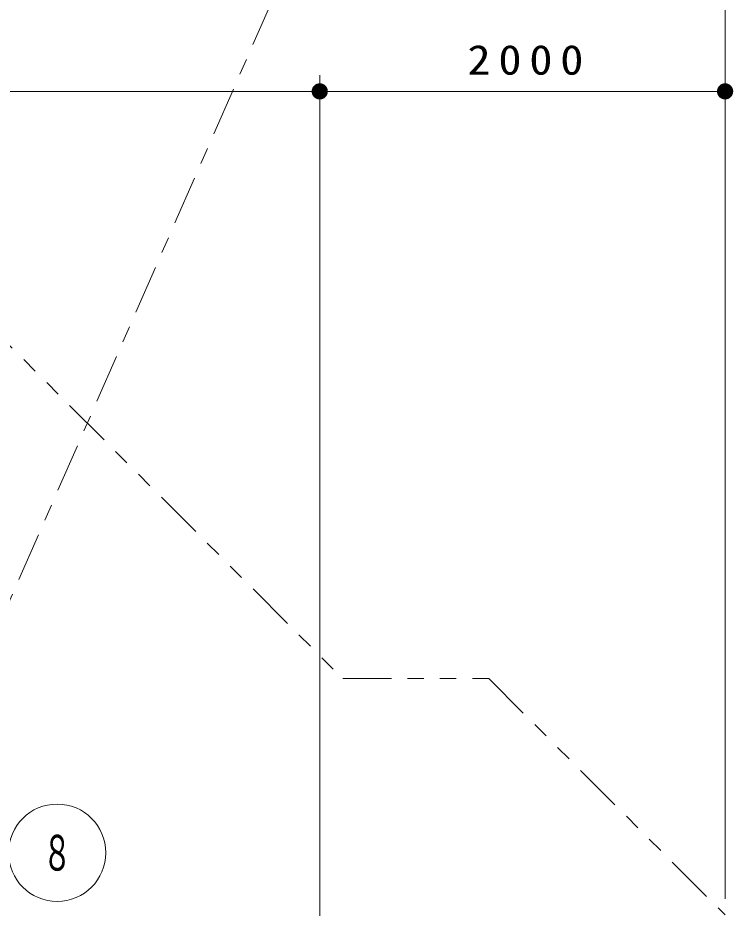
# Model space of a CAD drawing. Units: millimetres on the paper, scale 1:80. Extents: x -385 to 0, y -594 to 267.
# Drawn here: x -199.4 to -155.2, y 150.2 to 205.1 of the extents above; entities that cross this region are included whole.
import ezdxf
from ezdxf.enums import TextEntityAlignment as Align

# ---------------------------------------------------------------- set-up
doc = ezdxf.new("R2010")
doc.units = ezdxf.units.MM
doc.linetypes.add('USER2', pattern=[6, 3, -1, 1, -1])
doc.linetypes.add('USER3', pattern=[8, 3, -1, 1, -1, 1, -1])
doc.layers.add('LY_1', color=7, linetype='Continuous', lineweight=13)
doc.styles.add('ＭＳ ゴシック', font='')
doc.styles.get('ＭＳ ゴシック').set_extended_font_data('MS Gothic')

# ---------------------------------------------------------------- blocks, each defined once
blk = doc.blocks.new('filled_dot')
at = {"color": 0, "linetype": 'Continuous', "lineweight": -2, "const_width": 1.25}
blk.add_lwpolyline([(-0.625, 0, 1), (0.625, 0, 1)], format="xyb", close=True, dxfattribs=at)

msp = doc.modelspace()

# ---------------------------------------------------------------- linework, layer by layer
at = {"layer": 'LY_1', "linetype": 'USER2'}
msp.add_line((-176.444, 222.734), (-218.168, 127.375), dxfattribs=at)
at = {"layer": 'LY_1'}
for p, q in [((-155.743, 201.61), (-155.743, 211.61)), ((-180.743, 140.471), (-180.743, 201.61)), ((-155.743, 150.826), (-155.743, 201.61)), ((-317.481, 200.61), (-180.743, 200.61)), ((-180.743, 200.61), (-155.743, 200.61))]:
    msp.add_line(p, q, dxfattribs=at)
at = {"layer": 'LY_1', "linetype": 'USER3'}
for p, q in [((-201.826, 186.897), (-179.327, 164.398)), ((-179.327, 164.398), (-170.315, 164.398)), ((-170.315, 164.398), (-155.743, 149.826))]:
    msp.add_line(p, q, dxfattribs=at)
at = {"layer": 'LY_1'}
msp.add_circle((-196.938, 153.662), 3, dxfattribs=at)

# ---------------------------------------------------------------- block references
at = {"layer": 'LY_1', "xscale": 0.4, "yscale": 0.4, "rotation": 180}
for p in [(-180.743, 200.61), (-155.743, 200.61)]:
    msp.add_blockref('filled_dot', p, dxfattribs=at)
at = {"layer": 'LY_1', "xscale": 0.4, "yscale": 0.4}
msp.add_blockref('filled_dot', (-180.743, 200.61), dxfattribs=at)

# ---------------------------------------------------------------- texts
at = {"layer": 'LY_1', "style": 'ＭＳ ゴシック', "width": 0.6}
msp.add_text('８', height=2.199, dxfattribs=at).set_placement((-196.938, 153.662), align=Align.MIDDLE_CENTER)
at = {"layer": 'LY_1', "insert": (-167.82, 201.61), "char_height": 1.833, "attachment_point": 8, "style": 'ＭＳ ゴシック'}
msp.add_mtext('\\T1.33;\\W1.15;2000', dxfattribs=at)

doc.saveas('drawing.dxf')
